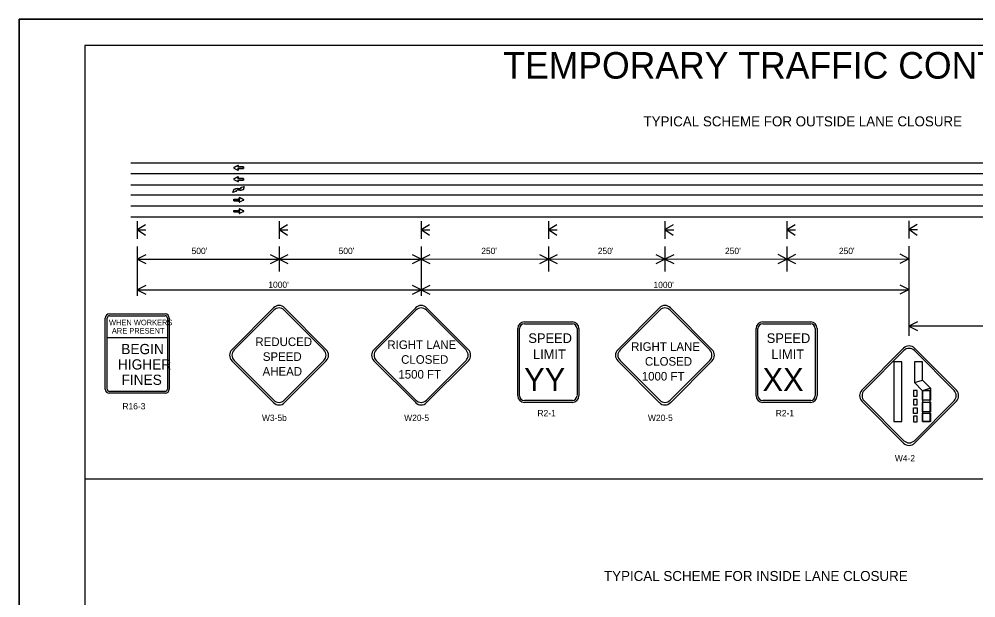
# Model space of a CAD drawing. Extents: x 0 to 34, y 0 to 22.
# Drawn here: x 0 to 18.19, y 11 to 22 of the extents above; entities that cross this region are included whole.
import ezdxf

# ---------------------------------------------------------------- set-up
doc = ezdxf.new("R2010")
doc.units = 0
for name, color, linetype in [('ANNO-SHT', 7, 'Continuous'), ('Level 1', 7, 'Continuous'), ('Level 32', 7, 'Continuous'), ('Level 40', 7, 'Continuous'), ('PlotBorder', 7, 'Continuous'), ('SHADE-GENERIC', 7, 'Continuous'), ('SHT-BNDRY', 7, 'Continuous'), ('SHT-FENCE', 7, 'Continuous')]:
    doc.layers.add(name, color=color, linetype=linetype)

msp = doc.modelspace()

# ---------------------------------------------------------------- linework, layer by layer
at = {"layer": 'Level 1'}
for p, q in [((2.124, 19.271), (30.729, 19.271)), ((4.16, 19.22), (4.085, 19.182)), ((4.085, 19.182), (4.16, 19.22)), ((4.085, 19.17), (4.16, 19.132)), ((4.085, 19.17), (4.16, 19.132)), ((4.156, 19.217), (4.156, 19.217)), ((4.159, 19.194), (4.169, 19.21)), ((4.169, 19.21), (4.159, 19.194)), ((4.169, 19.142), (4.159, 19.158)), ((4.169, 19.142), (4.159, 19.158)), ((4.267, 19.19), (4.161, 19.19)), ((4.267, 19.19), (4.161, 19.19)), ((4.161, 19.162), (4.267, 19.162)), ((4.267, 19.162), (4.161, 19.162)), ((4.267, 19.162), (4.267, 19.19)), ((4.267, 19.19), (4.267, 19.162)), ((2.124, 19.067), (30.729, 19.067)), ((4.16, 19), (4.085, 18.962)), ((4.085, 18.962), (4.16, 19)), ((4.085, 18.95), (4.16, 18.912)), ((4.085, 18.95), (4.16, 18.912)), ((4.156, 18.998), (4.156, 18.998)), ((4.159, 18.974), (4.169, 18.99)), ((4.169, 18.99), (4.159, 18.974)), ((4.169, 18.922), (4.159, 18.938)), ((4.169, 18.922), (4.159, 18.938)), ((4.267, 18.97), (4.161, 18.97)), ((4.267, 18.97), (4.161, 18.97)), ((4.161, 18.942), (4.267, 18.942)), ((4.267, 18.942), (4.161, 18.942)), ((4.267, 18.942), (4.267, 18.97)), ((4.267, 18.97), (4.267, 18.942)), ((2.124, 18.852), (11.323, 18.852)), ((2.124, 18.852), (30.729, 18.852)), ((11.776, 18.852), (30.137, 18.852)), ((2.124, 18.66), (30.729, 18.66)), ((2.124, 18.66), (20.075, 18.66)), ((4.085, 18.549), (4.085, 18.577)), ((4.085, 18.577), (4.191, 18.577)), ((4.085, 18.577), (4.191, 18.577)), ((4.085, 18.577), (4.085, 18.549)), ((4.193, 18.581), (4.183, 18.597)), ((4.183, 18.597), (4.193, 18.581)), ((4.192, 18.607), (4.267, 18.569)), ((4.267, 18.569), (4.192, 18.607)), ((4.267, 18.557), (4.192, 18.519)), ((4.267, 18.557), (4.192, 18.519)), ((4.196, 18.605), (4.196, 18.605)), ((2.124, 18.452), (30.729, 18.452)), ((4.191, 18.549), (4.085, 18.549)), ((4.085, 18.549), (4.191, 18.549)), ((4.183, 18.529), (4.193, 18.545)), ((4.183, 18.529), (4.193, 18.545)), ((4.193, 18.368), (4.183, 18.383)), ((4.183, 18.383), (4.193, 18.368)), ((4.192, 18.393), (4.267, 18.356)), ((4.267, 18.356), (4.192, 18.393)), ((4.196, 18.391), (4.196, 18.391)), ((2.124, 18.243), (30.729, 18.243)), ((4.085, 18.336), (4.085, 18.364)), ((4.085, 18.364), (4.191, 18.364)), ((4.085, 18.364), (4.191, 18.364)), ((4.085, 18.364), (4.085, 18.336)), ((4.191, 18.336), (4.085, 18.336)), ((4.085, 18.336), (4.191, 18.336)), ((4.183, 18.316), (4.193, 18.331)), ((4.183, 18.316), (4.193, 18.331)), ((4.267, 18.343), (4.192, 18.306)), ((4.267, 18.343), (4.192, 18.306)), ((2.245, 18.159), (2.245, 17.992)), ((2.245, 18), (2.405, 18.095)), ((4.943, 18.159), (4.943, 17.992)), ((4.943, 18), (5.103, 18.095)), ((7.644, 18.159), (7.644, 17.992)), ((7.644, 18), (7.805, 18.095)), ((10.064, 18.159), (10.064, 17.992)), ((10.064, 18), (10.224, 18.095)), ((12.279, 18.159), (12.279, 17.992)), ((12.279, 18), (12.44, 18.095)), ((14.595, 18.16), (14.595, 17.993)), ((14.595, 18.001), (14.755, 18.096)), ((16.916, 18.164), (16.916, 17.997)), ((16.916, 18.005), (17.077, 18.1)), ((2.245, 18), (2.403, 17.892)), ((2.245, 17.998), (2.411, 17.998)), ((2.245, 17.992), (2.245, 17.825)), ((4.943, 18), (5.101, 17.892)), ((4.943, 17.998), (5.109, 17.998)), ((4.943, 17.992), (4.943, 17.825)), ((7.644, 18), (7.803, 17.892)), ((7.644, 17.998), (7.811, 17.998)), ((7.644, 17.992), (7.644, 17.825)), ((10.064, 18), (10.222, 17.892)), ((10.064, 17.998), (10.23, 17.998)), ((10.064, 17.992), (10.064, 17.825)), ((12.279, 18), (12.438, 17.892)), ((12.279, 17.998), (12.446, 17.998)), ((12.279, 17.992), (12.279, 17.825)), ((14.595, 18.001), (14.753, 17.893)), ((14.595, 17.998), (14.761, 17.998)), ((14.595, 17.993), (14.595, 17.826)), ((16.916, 18.005), (17.075, 17.897)), ((16.916, 18.002), (17.083, 18.002)), ((16.916, 17.997), (16.916, 17.83)), ((16.916, 17.83), (16.916, 17.83)), ((2.243, 17.68), (2.243, 16.743)), ((2.245, 17.825), (2.245, 17.825)), ((4.943, 17.825), (4.943, 17.825)), ((4.943, 17.68), (4.943, 17.201)), ((7.644, 17.825), (7.644, 17.825)), ((7.644, 17.68), (7.644, 16.743)), ((10.064, 17.825), (10.064, 17.825)), ((10.064, 17.68), (10.064, 17.201)), ((12.279, 17.825), (12.279, 17.825)), ((12.279, 17.68), (12.279, 17.201)), ((14.595, 17.826), (14.595, 17.826)), ((14.595, 17.681), (14.595, 17.201)), ((16.916, 17.687), (16.916, 15.98)), ((2.243, 17.44), (4.945, 17.44)), ((4.943, 17.441), (4.943, 17.44)), ((4.943, 17.44), (7.644, 17.44)), ((7.644, 17.441), (7.644, 17.44)), ((7.644, 17.44), (12.279, 17.441)), ((10.064, 17.441), (10.064, 17.44)), ((10.064, 17.441), (10.064, 17.44)), ((12.279, 17.441), (12.279, 17.44)), ((12.279, 17.44), (16.914, 17.441)), ((14.595, 17.442), (14.595, 17.44)), ((14.699, 17.441), (14.699, 17.44)), ((2.243, 16.852), (16.922, 16.852)), ((1.718, 16.399), (2.775, 16.399)), ((4.044, 15.717), (4.838, 16.514)), ((4.089, 15.712), (4.843, 16.469)), ((5.042, 16.469), (5.796, 15.712)), ((5.047, 16.514), (5.841, 15.717)), ((6.746, 15.717), (7.54, 16.514)), ((6.791, 15.712), (7.545, 16.469)), ((7.744, 16.469), (8.498, 15.712)), ((7.749, 16.514), (8.543, 15.717)), ((11.381, 15.717), (12.175, 16.514)), ((11.426, 15.712), (12.18, 16.469)), ((12.379, 16.469), (13.133, 15.712)), ((12.384, 16.514), (13.178, 15.717)), ((1.638, 14.969), (1.638, 16.319)), ((1.674, 14.969), (1.674, 16.319)), ((1.718, 16.363), (2.775, 16.363)), ((2.819, 16.319), (2.819, 14.969)), ((2.854, 16.319), (2.854, 14.969)), ((9.607, 16.246), (9.611, 16.246)), ((9.607, 16.211), (9.611, 16.211)), ((9.611, 16.246), (10.52, 16.246)), ((9.611, 16.211), (10.52, 16.211)), ((14.139, 16.246), (14.142, 16.246)), ((14.139, 16.211), (14.142, 16.211)), ((14.142, 16.246), (15.052, 16.246)), ((14.142, 16.211), (15.052, 16.211)), ((9.481, 14.845), (9.481, 16.123)), ((9.516, 14.845), (9.516, 16.123)), ((10.608, 16.123), (10.608, 14.845)), ((10.643, 16.123), (10.643, 14.845)), ((14.012, 14.845), (14.012, 16.123)), ((14.048, 14.845), (14.048, 16.123)), ((15.139, 16.123), (15.139, 14.845)), ((15.175, 16.123), (15.175, 14.845)), ((1.674, 15.947), (2.819, 15.947)), ((16.025, 14.949), (16.818, 15.746)), ((16.07, 14.944), (16.824, 15.701)), ((17.022, 15.701), (17.777, 14.944)), ((17.028, 15.746), (17.821, 14.949)), ((4.838, 14.711), (4.044, 15.507)), ((4.843, 14.756), (4.089, 15.512)), ((5.796, 15.512), (5.042, 14.756)), ((5.841, 15.507), (5.047, 14.711)), ((7.54, 14.711), (6.746, 15.507)), ((7.545, 14.756), (6.791, 15.512)), ((8.498, 15.512), (7.744, 14.756)), ((8.543, 15.507), (7.749, 14.711)), ((12.175, 14.71), (11.381, 15.507)), ((12.18, 14.755), (11.426, 15.512)), ((13.133, 15.512), (12.379, 14.755)), ((13.178, 15.507), (12.384, 14.71)), ((2.775, 14.924), (1.718, 14.924)), ((2.775, 14.889), (1.718, 14.889)), ((10.52, 14.749), (9.611, 14.749)), ((15.052, 14.749), (14.142, 14.749)), ((16.818, 13.942), (16.025, 14.739)), ((16.824, 13.987), (16.07, 14.745)), ((17.777, 14.745), (17.022, 13.987)), ((17.821, 14.739), (17.028, 13.942)), ((10.52, 14.714), (9.611, 14.714)), ((15.052, 14.714), (14.142, 14.714)), ((1.25, 13.261), (33.5, 13.261))]:
    msp.add_line(p, q, dxfattribs=at)
for points in [[(2.409, 17.523), (2.243, 17.44), (2.409, 17.356)], [(4.778, 17.356), (4.945, 17.44), (4.778, 17.523)], [(5.109, 17.523), (4.943, 17.44), (5.109, 17.356)], [(7.48, 17.356), (7.646, 17.44), (7.48, 17.523)], [(7.81, 17.523), (7.644, 17.44), (7.81, 17.356)], [(9.899, 17.356), (10.066, 17.44), (9.899, 17.523)], [(10.23, 17.523), (10.064, 17.44), (10.23, 17.356)], [(12.113, 17.356), (12.279, 17.44), (12.113, 17.523)], [(12.446, 17.523), (12.279, 17.44), (12.446, 17.356)], [(12.446, 17.523), (12.279, 17.44), (12.446, 17.356)], [(14.433, 17.357), (14.599, 17.44), (14.433, 17.524)], [(14.763, 17.524), (14.597, 17.44), (14.763, 17.357)], [(16.75, 17.363), (16.916, 17.447), (16.75, 17.53)], [(16.75, 17.363), (16.916, 17.447), (16.75, 17.53)], [(2.409, 16.938), (2.243, 16.855), (2.409, 16.772)], [(7.48, 16.772), (7.646, 16.855), (7.48, 16.938)], [(7.81, 16.938), (7.644, 16.855), (7.81, 16.772)], [(16.75, 16.779), (16.916, 16.862), (16.75, 16.946)], [(17.082, 16.248), (16.916, 16.165), (17.082, 16.082)]]:
    msp.add_lwpolyline(points, dxfattribs=at)
for centre, major_axis, start_param, end_param in [((4.089, 19.176), (0, -0.00695), 3.604777, 5.819581), ((4.088, 19.176), (0, -0.00695), 3.604777, 5.819581), ((4.161, 19.193), (0, -0.00278), 4.123532, 6.282975), ((4.161, 19.159), (0, -0.00278), 3.141383, 5.300826), ((4.164, 19.214), (0, 0.00695), 4.124176, 6.746623), ((4.164, 19.214), (0, 0.00695), 4.124176, 6.746623), ((4.164, 19.138), (0, -0.00695), 5.819328, 8.441774), ((4.163, 19.138), (0, -0.00695), 5.819328, 8.441774), ((4.088, 18.956), (0, -0.00695), 3.604777, 5.819581), ((4.089, 18.956), (0, -0.00695), 3.604777, 5.819581), ((4.161, 18.973), (0, -0.00278), 4.123532, 6.282975), ((4.161, 18.973), (0, -0.00278), 4.123532, 6.282975), ((4.161, 18.939), (0, -0.00278), 3.141383, 5.300826), ((4.161, 18.939), (0, -0.00278), 3.141383, 5.300826), ((4.164, 18.994), (0, 0.00695), 4.124176, 6.746623), ((4.163, 18.994), (0, 0.00695), 4.124176, 6.746623), ((4.164, 18.918), (0, -0.00695), 5.819328, 8.441774), ((4.163, 18.918), (0, -0.00695), 5.819328, 8.441774), ((4.189, 18.601), (0, -0.00695), 2.678155, 5.300602), ((4.189, 18.601), (0, -0.00695), 2.678155, 5.300602), ((4.191, 18.58), (0, 0.00278), 3.141803, 5.301246), ((4.264, 18.563), (0, -0.00695), 0.463604, 2.678408), ((4.264, 18.563), (0, -0.00695), 0.463604, 2.678408), ((4.189, 18.526), (0, -0.00695), 4.124596, 6.747043), ((4.189, 18.526), (0, -0.00695), 4.124596, 6.747043), ((4.189, 18.387), (0, -0.00695), 2.678155, 5.300602), ((4.189, 18.387), (0, -0.00695), 2.678155, 5.300602), ((4.191, 18.547), (0, 0.00278), 4.123952, 6.283395), ((4.189, 18.312), (0, -0.00695), 4.124596, 6.747043), ((4.189, 18.312), (0, -0.00695), 4.124596, 6.747043), ((4.191, 18.366), (0, 0.00278), 3.141803, 5.301246), ((4.191, 18.366), (0, 0.00278), 3.141803, 5.301246), ((4.191, 18.333), (0, 0.00278), 4.123952, 6.283395), ((4.191, 18.333), (0, 0.00278), 4.123952, 6.283395), ((4.264, 18.35), (0, -0.00695), 0.463604, 2.678408), ((4.264, 18.35), (0, -0.00695), 0.463604, 2.678408), ((4.943, 16.409), (0, 0.148), 5.497787, 7.068583), ((7.644, 16.409), (0, 0.148), 5.497787, 7.068583), ((12.279, 16.409), (0, 0.148), 5.497787, 7.068583), ((1.718, 16.319), (0, 0.0796), 0, 1.570796), ((2.775, 16.319), (0, 0.0796), 4.712389, 6.283185), ((4.943, 16.369), (0, 0.141), 5.497787, 7.068583), ((7.644, 16.369), (0, 0.141), 5.497787, 7.068583), ((12.279, 16.369), (0, 0.141), 5.497787, 7.068583), ((1.718, 16.319), (0, 0.0442), 0, 1.570796), ((2.775, 16.319), (0, 0.0442), 4.712389, 6.283185), ((9.607, 16.119), (0, -0.127), 3.141593, 4.712389), ((9.607, 16.119), (0, -0.0913), 3.141593, 4.712389), ((10.517, 16.119), (0, 0.127), 4.712389, 6.283185), ((10.517, 16.119), (0, 0.0913), 4.712389, 6.283185), ((14.139, 16.119), (0, -0.127), 3.141593, 4.712389), ((14.139, 16.119), (0, -0.0913), 3.141593, 4.712389), ((15.048, 16.119), (0, 0.127), 4.712389, 6.283185), ((15.048, 16.119), (0, 0.0913), 4.712389, 6.283185), ((4.149, 15.612), (0, -0.148), 3.926991, 5.497787), ((4.188, 15.612), (0, -0.141), 3.926991, 5.497787), ((5.697, 15.612), (0, 0.141), 3.926991, 5.497787), ((5.736, 15.612), (0, 0.148), 3.926991, 5.497787), ((6.85, 15.612), (0, -0.148), 3.926991, 5.497787), ((6.89, 15.612), (0, -0.141), 3.926991, 5.497787), ((8.398, 15.612), (0, 0.141), 3.926991, 5.497787), ((8.438, 15.612), (0, 0.148), 3.926991, 5.497787), ((11.486, 15.612), (0, -0.148), 3.926991, 5.497787), ((11.525, 15.612), (0, -0.141), 3.926991, 5.497787), ((13.033, 15.612), (0, 0.141), 3.926991, 5.497787), ((13.073, 15.612), (0, 0.148), 3.926991, 5.497787), ((16.923, 15.641), (0, -0.148), 2.356194, 3.926991), ((16.923, 15.601), (0, -0.141), 2.356194, 3.926991), ((1.718, 14.969), (0, -0.0796), 4.712389, 6.283185), ((1.718, 14.969), (0, -0.0442), 4.712389, 6.283185), ((2.775, 14.969), (0, -0.0442), 0, 1.570796), ((2.775, 14.969), (0, -0.0796), 0, 1.570796), ((16.129, 14.844), (0, -0.148), 3.926991, 5.497787), ((16.169, 14.844), (0, -0.141), 3.926991, 5.497787), ((17.677, 14.844), (0, 0.141), 3.926991, 5.497787), ((17.717, 14.844), (0, 0.148), 3.926991, 5.497787), ((4.943, 14.855), (0, 0.141), 2.356194, 3.926991), ((7.644, 14.855), (0, 0.141), 2.356194, 3.926991), ((9.607, 14.841), (0, -0.127), 4.712389, 6.283185), ((9.607, 14.841), (0, -0.0913), 4.712389, 6.283185), ((10.517, 14.841), (0, 0.0913), 3.141593, 4.712389), ((10.517, 14.841), (0, 0.127), 3.141593, 4.712389), ((12.279, 14.855), (0, 0.141), 2.356194, 3.926991), ((14.139, 14.841), (0, -0.127), 4.712389, 6.283185), ((14.139, 14.841), (0, -0.0913), 4.712389, 6.283185), ((15.048, 14.841), (0, 0.0913), 3.141593, 4.712389), ((15.048, 14.841), (0, 0.127), 3.141593, 4.712389), ((4.943, 14.815), (0, 0.148), 2.356194, 3.926991), ((7.644, 14.815), (0, 0.148), 2.356194, 3.926991), ((12.279, 14.815), (0, 0.148), 2.356194, 3.926991), ((16.923, 14.047), (0, -0.148), 5.497787, 7.068583), ((16.923, 14.087), (0, -0.141), 5.497787, 7.068583)]:
    msp.add_ellipse(centre, major_axis=major_axis, ratio=0.996122, start_param=start_param, end_param=end_param, dxfattribs=at)
at = {"layer": 'Level 32'}
msp.add_line((20.147, 16.165), (16.916, 16.165), dxfattribs=at)
at = {"layer": 'Level 40'}
for p, q in [((4.066, 18.705), (4.09, 18.772)), ((4.066, 18.705), (4.09, 18.772)), ((4.09, 18.772), (4.101, 18.761)), ((4.09, 18.772), (4.101, 18.761)), ((4.149, 18.778), (4.199, 18.778)), ((4.149, 18.778), (4.199, 18.778))]:
    msp.add_line(p, q, dxfattribs=at)
msp.add_ellipse((4.148, 18.7), major_axis=(0, 0.0782), ratio=0.996122, start_param=6.278143, end_param=6.939045, dxfattribs=at)
msp.add_ellipse((4.148, 18.7), major_axis=(0, 0.0782), ratio=0.996122, start_param=6.278143, end_param=6.939045, dxfattribs=at)
at = {"layer": 'PlotBorder'}
msp.add_lwpolyline([(0, 0), (34, 0), (34, 22), (0, 22)], close=True, dxfattribs=at)
at = {"layer": 'SHADE-GENERIC'}
for p, q in [((4.16, 19.22), (4.085, 19.182)), ((4.085, 19.17), (4.16, 19.132)), ((4.159, 19.194), (4.169, 19.21)), ((4.169, 19.142), (4.159, 19.158)), ((4.267, 19.19), (4.161, 19.19)), ((4.161, 19.162), (4.267, 19.162)), ((4.267, 19.162), (4.267, 19.19)), ((4.16, 19), (4.085, 18.962)), ((4.085, 18.95), (4.16, 18.912)), ((4.159, 18.974), (4.169, 18.99)), ((4.169, 18.922), (4.159, 18.938)), ((4.267, 18.97), (4.161, 18.97)), ((4.161, 18.942), (4.267, 18.942)), ((4.267, 18.942), (4.267, 18.97)), ((4.066, 18.705), (4.09, 18.772)), ((4.09, 18.772), (4.101, 18.761)), ((4.122, 18.739), (4.134, 18.728)), ((4.199, 18.747), (4.148, 18.747)), ((4.149, 18.778), (4.199, 18.778)), ((4.214, 18.797), (4.281, 18.819)), ((4.225, 18.786), (4.214, 18.797)), ((4.258, 18.752), (4.247, 18.763)), ((4.281, 18.819), (4.258, 18.752)), ((4.134, 18.728), (4.066, 18.705)), ((4.085, 18.549), (4.085, 18.577)), ((4.085, 18.577), (4.191, 18.577)), ((4.193, 18.581), (4.183, 18.597)), ((4.192, 18.607), (4.267, 18.569)), ((4.267, 18.557), (4.192, 18.519)), ((4.191, 18.549), (4.085, 18.549)), ((4.183, 18.529), (4.193, 18.545)), ((4.193, 18.368), (4.183, 18.383)), ((4.192, 18.393), (4.267, 18.356)), ((4.085, 18.336), (4.085, 18.364)), ((4.085, 18.364), (4.191, 18.364)), ((4.191, 18.336), (4.085, 18.336)), ((4.183, 18.316), (4.193, 18.331)), ((4.267, 18.343), (4.192, 18.306))]:
    msp.add_line(p, q, dxfattribs=at)
for points in [[(16.786, 15.486), (16.634, 15.486), (16.634, 14.349), (16.786, 14.349)], [(17.178, 15.485), (17.025, 15.485), (17.023, 15.091), (17.177, 15.14)], [(17.023, 15.091), (17.177, 15.14), (17.327, 14.986), (17.177, 14.937)], [(17.073, 14.942), (17.007, 14.942), (17.007, 14.835), (17.073, 14.835)], [(17.176, 14.936), (17.327, 14.986), (17.328, 14.755), (17.175, 14.755)], [(17.177, 14.35), (17.325, 14.35), (17.325, 14.937), (17.177, 14.937)], [(17.073, 14.773), (17.007, 14.773), (17.007, 14.667), (17.073, 14.667)], [(17.007, 14.613), (17.073, 14.613), (17.073, 14.507), (17.007, 14.507)], [(17.177, 14.72), (17.328, 14.72), (17.328, 14.534), (17.176, 14.534)], [(17.073, 14.453), (17.007, 14.453), (17.007, 14.346), (17.073, 14.346)], [(17.179, 14.508), (17.329, 14.508), (17.328, 14.349), (17.177, 14.35)]]:
    msp.add_lwpolyline(points, close=True, dxfattribs=at)
for centre, major_axis, start_param, end_param in [((4.088, 19.176), (0, -0.00695), 3.604777, 5.819581), ((4.164, 19.214), (0, 0.00695), 4.124176, 6.746623), ((4.163, 19.138), (0, -0.00695), 5.819328, 8.441774), ((4.088, 18.956), (0, -0.00695), 3.604777, 5.819581), ((4.161, 18.973), (0, -0.00278), 4.123532, 6.282975), ((4.161, 18.939), (0, -0.00278), 3.141383, 5.300826), ((4.163, 18.994), (0, 0.00695), 4.124176, 6.746623), ((4.163, 18.918), (0, -0.00695), 5.819328, 8.441774), ((4.148, 18.7), (0, 0.0782), 6.278143, 6.939045), ((4.148, 18.7), (0, 0.0469), 6.278143, 6.863542), ((4.2, 18.825), (0, -0.0469), 6.278143, 6.863542), ((4.2, 18.825), (0, -0.0782), 6.278143, 6.939045), ((4.189, 18.601), (0, -0.00695), 2.678155, 5.300602), ((4.264, 18.563), (0, -0.00695), 0.463604, 2.678408), ((4.189, 18.526), (0, -0.00695), 4.124596, 6.747043), ((4.189, 18.387), (0, -0.00695), 2.678155, 5.300602), ((4.189, 18.312), (0, -0.00695), 4.124596, 6.747043), ((4.191, 18.366), (0, 0.00278), 3.141803, 5.301246), ((4.191, 18.333), (0, 0.00278), 4.123952, 6.283395), ((4.264, 18.35), (0, -0.00695), 0.463604, 2.678408)]:
    msp.add_ellipse(centre, major_axis=major_axis, ratio=0.996122, start_param=start_param, end_param=end_param, dxfattribs=at)
at = {"layer": 'SHT-BNDRY'}
msp.add_lwpolyline([(1.25, 0.5), (33.5, 0.5), (33.5, 21.5), (1.25, 21.5)], close=True, dxfattribs=at)
at = {"layer": 'SHT-FENCE'}
msp.add_lwpolyline([(0, 22), (34, 22), (34, 0), (0, 0)], close=True, dxfattribs=at)

# ---------------------------------------------------------------- texts
at = {"layer": 'ANNO-SHT'}
msp.add_text('TEMPORARY TRAFFIC CONTROL PLAN SHEET', height=0.50546, dxfattribs=at).set_placement((9.206, 20.869))
at = {"layer": 'Level 1'}
for s, height, p in [('TYPICAL SCHEME FOR OUTSIDE LANE CLOSURE', 0.19, (11.872, 19.962)), ("500'", 0.12, (3.279, 17.534)), ("500'", 0.12, (6.075, 17.534)), ("250'", 0.12, (8.787, 17.534)), ("250'", 0.12, (11.003, 17.534)), ("250'", 0.12, (13.422, 17.534)), ("250'", 0.12, (15.588, 17.534)), ("1000'", 0.12, (4.738, 16.892)), ("1000'", 0.12, (12.062, 16.888)), ('WHEN WORKERS', 0.10616, (1.708, 16.182)), ('ARE PRESENT', 0.10616, (1.763, 16.023)), ('SPEED', 0.1828, (9.683, 15.845)), ('SPEED', 0.1828, (14.215, 15.845)), ('BEGIN', 0.1946, (1.942, 15.632)), ('REDUCED', 0.1631, (4.492, 15.786)), ('RIGHT LANE', 0.1631, (7.002, 15.73)), ('RIGHT LANE', 0.1631, (11.637, 15.695)), ('SPEED', 0.1631, (4.634, 15.504)), ('LIMIT', 0.1826, (9.771, 15.539)), ('LIMIT', 0.1826, (14.302, 15.539)), ('HIGHER', 0.1946, (1.88, 15.34)), ('CLOSED', 0.1631, (7.264, 15.449)), ('CLOSED', 0.1631, (11.899, 15.413)), ('AHEAD', 0.1631, (4.629, 15.223)), ('1500 FT', 0.1631, (7.211, 15.167)), ('YY', 0.4385, (9.602, 14.932)), ('1000 FT', 0.1631, (11.839, 15.131)), ('XX', 0.4385, (14.135, 14.932)), ('FINES', 0.1946, (1.947, 15.048)), ('R16-3', 0.12, (1.964, 14.583)), ('R2-1', 0.12, (9.856, 14.452)), ('R2-1', 0.12, (14.387, 14.452)), ('W3-5b', 0.12, (4.617, 14.362)), ('W20-5', 0.12, (7.322, 14.362)), ('W20-5', 0.12, (11.957, 14.362)), ('W4-2', 0.12, (16.652, 13.594)), ('TYPICAL SCHEME FOR INSIDE LANE CLOSURE', 0.19, (11.121, 11.321))]:
    msp.add_text(s, height=height, dxfattribs=at).set_placement(p)

doc.saveas('drawing.dxf')
